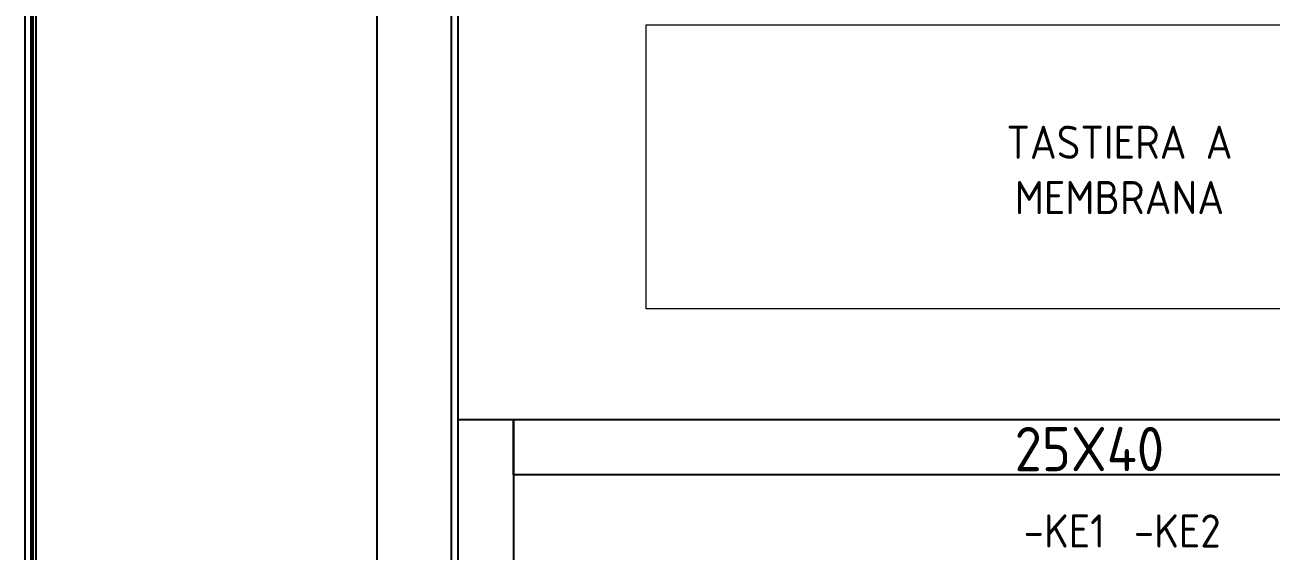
# Model space of a CAD drawing. Header units: millimetres. Extents: x 42222 to 59290, y 36233 to 38835.
# Drawn here: x 51814 to 52377, y 37482 to 37720 of the extents above; entities that cross this region are included whole.
import ezdxf
from ezdxf.enums import TextEntityAlignment as Align

# ---------------------------------------------------------------- set-up
doc = ezdxf.new("R2010")
doc.units = ezdxf.units.MM
doc.set_wipeout_variables(frame=1)
doc.layers.add('000-PI-Oprema', color=30, linetype='Continuous', lineweight=5)
for name, color, linetype in [('000-PI-ORMAR', 2, 'Continuous'), ('000-PI_TEXT', 7, 'Continuous'), ('002-PI-Kabelska kanalica', 150, 'Continuous')]:
    doc.layers.add(name, color=color, linetype=linetype)
doc.styles.add('PI0', font='isocpeur.ttf', dxfattribs={"width": 0.9})
doc.styles.get("Standard").update_dxf_attribs({"font": 'arial.ttf'})
doc.dimstyles.new('ISO-25-lb', dxfattribs={"dimtxt": 8, "dimasz": 8, "dimexe": 1.25, "dimexo": 0.625, "dimtad": 1, "dimtxsty": 'Standard', "dimcen": 5, "dimadec": 0, "dimazin": 0, "dimtfac": 1, "dimtmove": 0, "dimatfit": 3, "dimfxl": 1, "dimarcsym": 0})

# ---------------------------------------------------------------- blocks, each defined once
blk = doc.blocks.new('*D150')
at = {"layer": '000-PI_TEXT', "color": 0, "linetype": 'Continuous', "lineweight": -2, "ltscale": 0.25, "transparency": 16777216}
for p, q in [((52005.84, 38227.65), (51971.61, 38227.65)), ((51972.86, 38207.65), (51972.86, 37247.65)), ((52005.84, 37227.65), (51971.61, 37227.65))]:
    blk.add_line(p, q, dxfattribs=at)
at = {"layer": '000-PI_TEXT', "color": 0, "ltscale": 0.25, "transparency": 16777216}
for points in [[(51969.52, 38207.65), (51976.19, 38207.65), (51972.86, 38227.65)], [(51969.52, 37247.65), (51976.19, 37247.65), (51972.86, 37227.65)]]:
    blk.add_solid(points, dxfattribs=at)
at = {"layer": 'Defpoints', "color": 0, "ltscale": 0.25, "transparency": 16777216}
for p in [(52006.47, 38227.65), (51972.86, 37227.65), (52006.47, 37227.65)]:
    blk.add_point(p, dxfattribs=at)
at = {"layer": '000-PI_TEXT', "color": 0, "ltscale": 0.25, "transparency": 16777216, "insert": (51959.65, 37827.65), "char_height": 20, "attachment_point": 5, "rotation": 90}
blk.add_mtext('1000', dxfattribs=at)

msp = doc.modelspace()

# ---------------------------------------------------------------- linework, layer by layer
at = {"layer": '000-PI-ORMAR'}
for p, q in [((51817.391, 36550.028), (51817.391, 38534.528)), ((51817.403, 38534.528), (51817.403, 36550.028)), ((51817.415, 38534.528), (51817.415, 36550.028)), ((51818.903, 38534.528), (51818.903, 36550.028)), ((51813.903, 38514.028), (51813.903, 36563.028)), ((51813.903, 38514.028), (51813.903, 36563.028)), ((51816.621, 38514.028), (51816.621, 36563.028)), ((51816.621, 38514.028), (51816.621, 36563.028))]:
    msp.add_line(p, q, dxfattribs=at)
at = {"layer": '000-PI-ORMAR', "ltscale": 0.25}
for p, q in [((52006.468, 38227.651), (52006.468, 37227.651)), ((52009.62, 37230.151), (52009.62, 38225.151))]:
    msp.add_line(p, q, dxfattribs=at)
at = {"layer": '002-PI-Kabelska kanalica', "ltscale": 0.25, "elevation": 0}
for points in [[(52009.62, 37541.436), (52034.62, 37541.436), (52034.62, 37286.436), (52009.62, 37286.436)], [(52034.62, 37541.436), (52579.62, 37541.436), (52579.62, 37516.436), (52034.62, 37516.436)]]:
    msp.add_lwpolyline(points, close=True, dxfattribs=at)

# ---------------------------------------------------------------- texts
at = {"layer": '000-PI_TEXT', "style": 'PI0', "width": 0.9}
for s, p in [('-KE1', (52283.33, 37491.087)), ('-KE2', (52334.315, 37491.087))]:
    msp.add_text(s, height=15, dxfattribs=at).set_placement(p, align=Align.MIDDLE)
at = {"layer": '000-PI_TEXT', "insert": (52294.62, 37528.093), "char_height": 20, "width": 570, "attachment_point": 5, "style": 'PI0'}
msp.add_mtext('25X40', dxfattribs=at)

# ---------------------------------------------------------------- dimensions: what is measured, and where the dimension line sits
at = {"layer": '000-PI_TEXT', "ltscale": 0.25}
dim = msp.add_linear_dim(base=(51972.857, 37227.651), p1=(52006.468, 38227.651), p2=(52006.468, 37227.651), angle=90, dimstyle='ISO-25-lb', override={"dimtxt": 20, "dimasz": 20, "dimgap": 3}, dxfattribs=at)
dim.commit()
dim.dimension.update_dxf_attribs({"geometry": '*D150', "text_midpoint": (51972.857, 37827.651), "dimtype": 160})

# ---------------------------------------------------------------- wipeouts: each hides what was drawn before it
msp.add_wipeout([(52094.42, 37719.838), (52519.82, 37719.838), (52519.82, 37591.438), (52094.42, 37591.434)]).dxf.layer = '000-PI-Oprema'

# ---------------------------------------------------------------- next in the draw order: linework, layer by layer
at = {"layer": '000-PI-Oprema', "ltscale": 0.25, "elevation": 0}
msp.add_lwpolyline([(52094.42, 37719.838), (52519.82, 37719.838), (52519.82, 37591.438), (52094.42, 37591.438)], close=True, dxfattribs=at)

# ---------------------------------------------------------------- next in the draw order: texts
at = {"layer": '000-PI_TEXT', "insert": (52308.21, 37654.274), "char_height": 15, "width": 177.97513, "attachment_point": 5, "style": 'PI0'}
msp.add_mtext('TASTIERA A MEMBRANA', dxfattribs=at)

doc.saveas('drawing.dxf')
